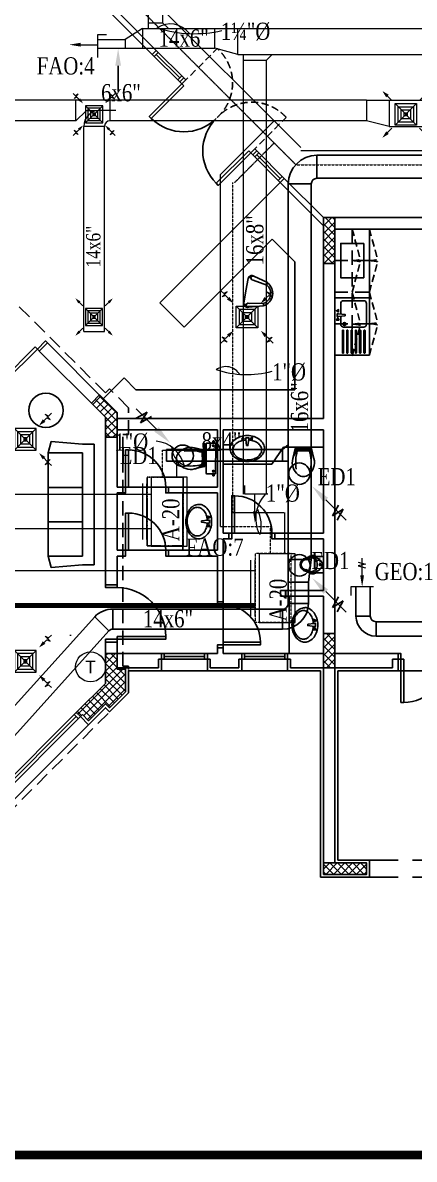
# Model space of a CAD drawing. Extents: x 278386 to 404536, y 8015 to 97114.
# Drawn here: x 310484 to 317309, y 10220 to 30032 of the extents above; entities that cross this region are included whole.
import ezdxf
from ezdxf.enums import TextEntityAlignment as Align

# ---------------------------------------------------------------- set-up
doc = ezdxf.new("R2010")
doc.units = 0
doc.header["$LTSCALE"] = 2
doc.header["$MEASUREMENT"] = 0
for name, pattern in [('1-BLOCK-A_FLOOR PLAN$0$HIDDEN', [0.375, 0.25, -0.125]), ('1-BLOCK-A_FLOOR PLAN$0$HIDDEN2', [0.1875, 0.125, -0.0625]), ('HIDDEN', [0.375, 0.25, -0.125])]:
    doc.linetypes.add(name, pattern=pattern)
doc.layers.get('0').update_dxf_attribs({"color": 1})
for name, color, linetype, lineweight in [('-D', 2, 'Continuous', 13), ('-DT', 4, 'Continuous', 13), ('ac duct1', 50, 'Continuous', 13), ('fresh air', 6, 'Continuous', 13)]:
    doc.layers.add(name, color=color, linetype=linetype, lineweight=lineweight)
for name, color, linetype in [('1-BLOCK-A_FLOOR PLAN$0$ARCH', 1, '1-BLOCK-A_FLOOR PLAN$0$HIDDEN2'), ('1-BLOCK-A_FLOOR PLAN$0$CLADDING', 1, 'Continuous'), ('1-BLOCK-A_FLOOR PLAN$0$COL-HAT', 1, 'Continuous'), ('1-BLOCK-A_FLOOR PLAN$0$COLUMN', 1, 'Continuous'), ('1-BLOCK-A_FLOOR PLAN$0$DOOR', 1, 'Continuous'), ('1-BLOCK-A_FLOOR PLAN$0$EL', 1, 'Continuous'), ('1-BLOCK-A_FLOOR PLAN$0$FIXT KIT', 1, 'Continuous'), ('1-BLOCK-A_FLOOR PLAN$0$FUR', 1, 'Continuous'), ('1-BLOCK-A_FLOOR PLAN$0$Hidden', 1, '1-BLOCK-A_FLOOR PLAN$0$HIDDEN'), ('1-BLOCK-A_FLOOR PLAN$0$KITCHEN', 1, 'Continuous'), ('1-BLOCK-A_FLOOR PLAN$0$SANFIX', 1, 'Continuous'), ('1-BLOCK-A_FLOOR PLAN$0$WALL', 1, 'Continuous'), ('1-BLOCK-A_FLOOR PLAN$0$WIN', 1, 'Continuous'), ('ex text', 93, 'Continuous'), ('ext', 93, 'Continuous'), ('TITLE-A$0$-ABC', 1, 'Continuous')]:
    doc.layers.add(name, color=color, linetype=linetype)
doc.styles.add('IBA', font='romantic.ttf', dxfattribs={"width": 0.8, "height": 0.3})
doc.styles.add('manohar', font='romantic.ttf', dxfattribs={"width": 0.8, "height": 0.25})
doc.styles.add('T2', font='TXT', dxfattribs={"height": 2.5})

# ---------------------------------------------------------------- blocks, each defined once
blk = doc.blocks.new('SA')
at = {"color": 7}
blk.add_line((-3, 0), (0, 0), dxfattribs=at)
blk.add_solid([(-3, -0.33), (-3, 0.33), (-5, 0)], dxfattribs=at)
blk = doc.blocks.new('A$C364C0CB1')
at = {"layer": '-DT'}
blk.add_lwpolyline([(-0.224, 0), (0.175, 0), (0.175, 0.152)], dxfattribs=at)
at = {"layer": '-DT', "xscale": 0.1000000000000014, "yscale": 0.1000000000000014, "zscale": 0.1000000000000014, "rotation": 90}
blk.add_blockref('SA', (0, 0), dxfattribs=at)
blk = doc.blocks.new('CR')
at = {"layer": 'ext'}
for p, q in [((2.74, 2.72), (4.86, 4.84)), ((3.91, 4.83), (4.53, 3.69)), ((3.43, 4.38), (4.07, 3.26)), ((4.53, 3.69), (3.43, 4.38))]:
    blk.add_line(p, q, dxfattribs=at)
blk.add_circle((0, 0), 1.11, dxfattribs=at)
blk.add_solid([(2.97, 2.49), (2.5, 2.96), (1.33, 1.31)], dxfattribs=at)
blk = doc.blocks.new('RA')
for p, q in [((-2, 0), (-5, 0)), ((-4.32, -0.67), (-3.95, 0.58)), ((-3.95, 0.58), (-3.66, -0.68)), ((-3.66, -0.68), (-3.32, 0.56))]:
    blk.add_line(p, q)
blk.add_solid([(-2, 0.33), (-2, -0.33), (0, 0)])
blk = doc.blocks.new('A$C5D7019D5')
at = {"layer": '-DT'}
blk.add_lwpolyline([(-0.199, 0), (0.199, 0), (0.199, 0.152)], dxfattribs=at)
at = {"layer": '-DT', "xscale": 0.1000000000000014, "yscale": 0.1000000000000014, "zscale": 0.1000000000000014, "rotation": 90}
blk.add_blockref('RA', (0, 0), dxfattribs=at)
blk = doc.blocks.new('1-BLOCK-A_FLOOR PLAN$0$CHR')
at = {"color": 8}
for p, q in [((-0.206, 0.105), (-0.274, -0.147)), ((-0.16, 0.105), (-0.206, 0.105)), ((-0.206, -0.147), (-0.16, 0.105)), ((0.16, 0.105), (0.206, 0.105)), ((0.206, -0.147), (0.16, 0.105)), ((0.206, 0.105), (0.274, -0.147)), ((-0.237, -0.196), (-0.24, -0.216)), ((0.24, -0.216), (0.237, -0.195)), ((0, -0.238), (-0.217, -0.238)), ((0, -0.238), (0.217, -0.238))]:
    blk.add_line(p, q, dxfattribs=at)
for centre, radius, start, end in [((0, 0), 0.231, 26.9306, 153.0694), ((0, 0.014), 0.184, 29.4389, 150.5611), ((-0.214, -0.173), 0.0656, 156.6901, 267.3206), ((-0.24, -0.158), 0.0361, 161.5651, 18.4349), ((0.24, -0.158), 0.0361, 161.5651, 18.4349), ((0.214, -0.173), 0.0656, 272.6794, 23.3099), ((-0.217, -0.216), 0.0229, 180, 270), ((0.217, -0.216), 0.0229, 270, 0)]:
    blk.add_arc(centre, radius, start, end, dxfattribs=at)
blk = doc.blocks.new('1-BLOCK-A_FLOOR PLAN$0$Lib23')
at = {"color": 9}
for points in [[(0.072, 0.086), (0.029, 0.089), (0.049, 0.05)], [(0.175, -0.012), (0.063, -0.025), (0.038, -0.025), (0.038, 0.025), (0.063, 0.025), (0.175, 0.012)], [(0.061, -0.053), (0.064, -0.096), (0.025, -0.076)]]:
    blk.add_lwpolyline(points, close=True, dxfattribs=at)
blk.add_lwpolyline([(0.076, -0.024, 0.054069), (0.089, -0.099, 0.082314), (0.126, -0.177, 0.106842), (0.187, -0.233, 0.13438), (0.25, -0.25, 0.13438)], format="xyb", dxfattribs=at)
for centre, radius, start, end in [((0.313, 0.026), 0.309, 143.1301, 162.7421), ((0.259, 0.067), 0.242, 118.9112, 143.1301), ((0.286, 0.065), 0.195, 120.6142, 145.008), ((0.225, 0.129), 0.171, 90, 118.9112), ((0.25, 0.125), 0.125, 90, 120.6142), ((0.225, 0.129), 0.171, 61.0888, 90), ((0.25, 0.125), 0.125, 59.3858, 90), ((0.191, 0.067), 0.242, 36.8699, 61.0888), ((0.214, 0.065), 0.195, 34.992, 59.3858), ((0.137, 0.026), 0.309, 17.2579, 36.8699), ((0.399, 0), 0.399, 162.7421, 180), ((0.399, 0), 0.399, 180, 197.2579), ((0.431, 0), 0.356, 163.8305, 176.2102), ((0.342, 0.026), 0.263, 145.008, 163.8305), ((0.158, 0.026), 0.263, 16.1695, 34.992), ((0.069, 0), 0.356, 360, 16.1695), ((0.158, -0.016), 0.268, 343.8305, 3.4791), ((0.051, 0), 0.399, 0, 17.2579), ((0.051, 0), 0.399, 342.7421, 0), ((0.313, -0.026), 0.309, 197.2579, 216.8699), ((0.214, -0.065), 0.195, 300.6142, 325.008), ((0.135, -0.01), 0.291, 325.008, 343.8305), ((0.137, -0.026), 0.309, 323.1301, 342.7421), ((0.273, -0.057), 0.259, 216.8699, 241.0888), ((0.214, -0.165), 0.136, 241.0888, 274.7817), ((0.225, -0.129), 0.171, 270, 298.9112), ((0.25, -0.125), 0.125, 270, 300.6142), ((0.191, -0.067), 0.242, 298.9112, 323.1301)]:
    blk.add_arc(centre, radius, start, end, dxfattribs=at)
blk = doc.blocks.new('1-BLOCK-A_FLOOR PLAN$0$A-WC')
at = {"layer": '1-BLOCK-A_FLOOR PLAN$0$SANFIX', "color": 8, "linetype": 'Continuous'}
for p, q in [((0.246, 0), (-0.246, 0)), ((-0.248, -0.036), (-0.301, -0.036)), ((-0.29, -0.026), (-0.271, -0.026)), ((-0.29, -0.045), (-0.29, -0.026)), ((-0.271, -0.045), (-0.29, -0.045)), ((-0.271, -0.022), (-0.261, -0.022)), ((-0.271, -0.05), (-0.271, -0.022)), ((-0.261, -0.05), (-0.271, -0.05)), ((-0.261, -0.022), (-0.261, -0.05)), ((-0.256, -0.01), (-0.256, -0.144)), ((-0.241, -0.159), (0.241, -0.159)), ((-0.194, -0.038), (-0.229, -0.038)), ((-0.212, -0.056), (-0.212, -0.021)), ((-0.175, -0.35), (-0.134, -0.184)), ((-0.131, -0.181), (0, -0.181)), ((0, -0.181), (0.132, -0.181)), ((0.135, -0.184), (0.176, -0.35)), ((0.147, -0.179), (0.209, -0.179)), ((0.147, -0.179), (0.147, -0.186)), ((0.147, -0.186), (0.256, -0.186)), ((0.163, -0.194), (0.163, -0.186)), ((0.195, -0.038), (0.23, -0.038)), ((0.209, -0.186), (0.209, -0.179)), ((0.212, -0.056), (0.212, -0.021)), ((0.249, -0.036), (0.302, -0.036)), ((0.256, -0.144), (0.256, -0.01)), ((0.256, -0.186), (0.256, -0.208)), ((0.261, -0.022), (0.261, -0.05)), ((0.272, -0.022), (0.261, -0.022)), ((0.261, -0.05), (0.272, -0.05)), ((0.272, -0.05), (0.272, -0.022)), ((0.29, -0.026), (0.272, -0.026)), ((0.272, -0.045), (0.29, -0.045)), ((0.29, -0.045), (0.29, -0.026)), ((-0.117, -0.236), (-0.134, -0.259)), ((-0.131, -0.24), (-0.115, -0.198)), ((-0.105, -0.192), (0, -0.192)), ((-0.101, -0.228), (-0.101, -0.206)), ((-0.101, -0.206), (-0.057, -0.206)), ((-0.067, -0.206), (-0.067, -0.224)), ((-0.057, -0.206), (-0.057, -0.223)), ((-0.057, -0.211), (-0.035, -0.211)), ((-0.035, -0.211), (-0.035, -0.216)), ((-0.035, -0.216), (0.036, -0.216)), ((0.106, -0.192), (0, -0.192)), ((0.058, -0.211), (0.036, -0.211)), ((0.036, -0.211), (0.036, -0.216)), ((0.102, -0.206), (0.058, -0.206)), ((0.058, -0.206), (0.058, -0.222)), ((0.068, -0.206), (0.068, -0.223)), ((0.102, -0.226), (0.102, -0.206)), ((0.132, -0.24), (0.115, -0.198)), ((0.134, -0.259), (0.116, -0.233)), ((0.197, -0.208), (0.163, -0.194)), ((0.256, -0.208), (0.197, -0.208))]:
    blk.add_line(p, q, dxfattribs=at)
for centre in [(-0.212, -0.038), (0.212, -0.038)]:
    blk.add_circle(centre, 0.0141, dxfattribs=at)
for centre, radius, start, end in [((-0.246, -0.01), 0.0101, 90, 180), ((-0.241, -0.144), 0.0151, 180, 270), ((-0.131, -0.184), 0.00303, 90, 165.9466), ((0.132, -0.184), 0.00303, 14.0534, 90), ((0.241, -0.144), 0.0151, 270, 0), ((0.246, -0.01), 0.0101, 0, 90), ((0.082, -0.414), 0.265, 165.9465, 230.8792), ((0.082, -0.414), 0.265, 148.9077, 165.9465), ((0.244, -0.512), 0.454, 146.1571, 148.9077), ((0.58, -0.415), 0.706, 164.6366, 188.9578), ((-0.101, -0.248), 0.0202, 96.9358, 142.58), ((-0.105, -0.202), 0.0101, 90, 158.4986), ((0.009, -1.155), 0.934, 84.3005, 96.9358), ((-0.081, -0.414), 0.265, 309.1208, 14.0535), ((0.1, -0.246), 0.0202, 37.7817, 84.3005), ((-0.578, -0.415), 0.706, 351.0468, 15.5336), ((0.106, -0.202), 0.0101, 21.5014, 90), ((-0.243, -0.512), 0.454, 31.0923, 33.8429), ((-0.081, -0.414), 0.265, 14.0535, 31.0923), ((0, -0.514), 0.136, 230.8791, 309.1209)]:
    blk.add_arc(centre, radius, start, end, dxfattribs=at)
blk = doc.blocks.new('1-BLOCK-A_FLOOR PLAN$0$URI')
at = {"layer": '1-BLOCK-A_FLOOR PLAN$0$SANFIX', "color": 8, "linetype": 'Continuous'}
for p, q in [((0.143, 0), (-0.143, 0)), ((-0.143, 0), (-0.143, -0.103)), ((0.143, 0), (0.143, -0.103)), ((-0.004, -0.059), (-0.024, -0.059)), ((0.002, -0.059), (-0.002, -0.059)), ((0, -0.055), (0, -0.035)), ((0, -0.057), (0, -0.06)), ((0, -0.062), (0, -0.082)), ((0.004, -0.059), (0.024, -0.059))]:
    blk.add_line(p, q, dxfattribs=at)
blk.add_circle((0, -0.059), 0.0157, dxfattribs=at)
for centre, radius, start, end in [((-0.031, -0.187), 0.129, 157.1914, 219.4469), ((-0.233, -0.103), 0.09, 337.1914, 0), ((-0.031, -0.187), 0.102, 166.1954, 219.4469), ((0.091, -0.204), 0.225, 141.0612, 169.5507), ((0.046, -0.268), 0.194, 137.0755, 139.1578), ((0, -0.225), 0.131, 132.8993, 137.0755), ((-0.086, -0.135), 0.0072, 317.1535, 122.2333), ((0, -0.131), 0.108, 38.9388, 90), ((0, -0.225), 0.117, 42.9245, 90), ((0, -0.225), 0.131, 59.0458, 65.2976), ((0.065, -0.119), 0.0072, 233.2278, 66.7545), ((-0.091, -0.204), 0.225, 10.4493, 38.9388), ((0.031, -0.187), 0.102, 320.5531, 13.8046), ((0.031, -0.187), 0.129, 320.5531, 22.8086), ((0.233, -0.103), 0.09, 180, 202.8086), ((-0.216, -0.328), 0.104, 8.1746, 35.5619), ((0, -0.29), 0.116, 191.3974, 269.9104), ((-0.216, -0.328), 0.131, 8.1746, 35.5619), ((0.002, -0.299), 0.09, 186.6335, 268.4476), ((-0.002, -0.299), 0.09, 271.5524, 353.3665), ((0, -0.29), 0.116, 270.0896, 348.6026), ((0.216, -0.328), 0.131, 144.4381, 171.8254), ((0.216, -0.328), 0.104, 144.4381, 171.8254)]:
    blk.add_arc(centre, radius, start, end, dxfattribs=at)
at = {"layer": '1-BLOCK-A_FLOOR PLAN$0$SANFIX', "color": 8, "linetype": 'Continuous', "extrusion": (0, 0, -1)}
for centre, radius, start, end in [((-0.046, -0.268), 0.18, 15.1705, 42.9245), ((0, -0.225), 0.117, 42.9245, 90), ((0, -0.131), 0.108, 38.9388, 90), ((0.065, -0.119), 0.0072, 233.2278, 66.7545), ((0, -0.225), 0.131, 59.0458, 65.2976), ((-0.086, -0.135), 0.0072, 317.1535, 122.2333), ((0.046, -0.268), 0.18, 137.0755, 164.8295), ((0, -0.225), 0.131, 132.8993, 137.0755), ((0.046, -0.268), 0.194, 137.0755, 139.1578)]:
    blk.add_arc(centre, radius, start, end, dxfattribs=at)
blk = doc.blocks.new('1-BLOCK-A_FLOOR PLAN$0$20d100l')
at = {"color": 8}
for points in [[(0.1, 0.2), (0.05, 0.2), (0.05, 1.05), (0.1, 1.05), (0.1, 0.2)], [(0, 0.2), (0.05, 0.2), (0.05, 0), (0, 0)], [(1, 0.2), (0.95, 0.2), (0.95, 0), (1, 0)]]:
    blk.add_lwpolyline(points, dxfattribs=at)
blk.add_arc((0.1, 0.2), 0.85, 0, 90, dxfattribs=at)
blk = doc.blocks.new('1-BLOCK-A_FLOOR PLAN$0$10d80l')
at = {"color": 9}
blk.add_line((0.75, 0.1), (0.05, 0.1), dxfattribs=at)
for points in [[(0.1, 0.1), (0.05, 0.1), (0.05, 0.75), (0.1, 0.75), (0.1, 0.1)], [(0, 0.1), (0.05, 0.1), (0.05, 0), (0, 0)], [(0.8, 0.1), (0.75, 0.1), (0.75, 0), (0.8, 0)]]:
    blk.add_lwpolyline(points, dxfattribs=at)
blk.add_arc((0.1, 0.1), 0.65, 0, 90, dxfattribs=at)
blk = doc.blocks.new('1-BLOCK-A_FLOOR PLAN$0$Lvft3')
at = {"color": 8}
for p, q in [((2.1, -0.05), (0, -0.05)), ((0, -0.25), (0, -0.05)), ((2.1, -0.25), (2.1, -0.05)), ((-0.05, -0.8), (0, -0.25)), ((0.15, -0.25), (0.15, -0.85)), ((1.95, -0.25), (0.15, -0.25)), ((0.75, -0.25), (0.75, -0.85)), ((1.35, -0.25), (1.35, -0.85)), ((1.95, -0.25), (1.95, -0.85)), ((2.15, -0.8), (2.1, -0.25)), ((0.15, -0.85), (-0.05, -0.8)), ((1.95, -0.85), (0.15, -0.85)), ((1.95, -0.85), (2.15, -0.8))]:
    blk.add_line(p, q, dxfattribs=at)
blk = doc.blocks.new('1-BLOCK-A_FLOOR PLAN$0$20d180')
at = {"color": 9}
for points in [[(0.1, 0.2), (0.05, 0.2), (0.05, 1), (0.1, 1), (0.1, 0.2)], [(1.7, 0.2), (1.75, 0.2), (1.75, 1), (1.7, 1), (1.7, 0.2)], [(0, 0.2), (0.05, 0.2), (0.05, 0), (0, 0)], [(1.8, 0.2), (1.75, 0.2), (1.75, 0), (1.8, 0)]]:
    blk.add_lwpolyline(points, dxfattribs=at)
for centre, start, end in [((0.1, 0.2), 0, 90), ((1.7, 0.2), 90, 180)]:
    blk.add_arc(centre, 0.8, start, end, dxfattribs=at)
blk = doc.blocks.new('1-BLOCK-A_FLOOR PLAN$0$W320')
at = {"color": 8}
for p, q in [((0, 0.1), (3.2, 0.1)), ((3.2, 0), (0, 0)), ((0.05, 0), (0.05, 0.1)), ((3.15, 0.05), (0.05, 0.05)), ((3.15, 0.1), (3.15, 0))]:
    blk.add_line(p, q, dxfattribs=at)
blk = doc.blocks.new('1-BLOCK-A_FLOOR PLAN$0$W80')
at = {"color": 8}
for p, q in [((0, 0.1), (0.8, 0.1)), ((0.8, 0), (0, 0)), ((0.05, 0), (0.05, 0.1)), ((0.75, 0.05), (0.05, 0.05)), ((0.75, 0.1), (0.75, 0))]:
    blk.add_line(p, q, dxfattribs=at)
blk = doc.blocks.new('1-BLOCK-A_FLOOR PLAN$0$10d180')
at = {"color": 8}
for points in [[(0.1, 0.1), (0.05, 0.1), (0.05, 0.9), (0.1, 0.9), (0.1, 0.1)], [(1.7, 0.1), (1.75, 0.1), (1.75, 0.9), (1.7, 0.9), (1.7, 0.1)], [(0, 0.1), (0.05, 0.1), (0.05, 0), (0, 0)], [(1.8, 0.1), (1.75, 0.1), (1.75, 0), (1.8, 0)]]:
    blk.add_lwpolyline(points, dxfattribs=at)
for centre, start, end in [((0.1, 0.1), 0, 90), ((1.7, 0.1), 90, 180)]:
    blk.add_arc(centre, 0.8, start, end, dxfattribs=at)
blk = doc.blocks.new('1-BLOCK-A_FLOOR PLAN$0$sk-s-100')
at = {"color": 8}
for p, q in [((1, 0), (0, 0)), ((0, -0.6), (0, 0)), ((1, -0.6), (1, 0)), ((1, -0.6), (0, -0.6))]:
    blk.add_line(p, q, dxfattribs=at)
blk.add_lwpolyline([(0.279, -0.1), (0.1, -0.1, 0.414214), (0.05, -0.15), (0.05, -0.5, 0.414214), (0.1, -0.55), (0.46, -0.55, 0.414214), (0.51, -0.5), (0.51, -0.15, 0.414214), (0.46, -0.1), (0.321, -0.1)], format="xyb", dxfattribs=at)
for points in [[(0.247, -0.061), (0.204, -0.064), (0.224, -0.025)], [(0.275, -0.062), (0.275, -0.038), (0.325, -0.038), (0.325, -0.062), (0.312, -0.175), (0.288, -0.175)], [(0.386, -0.072), (0.389, -0.029), (0.35, -0.049)]]:
    blk.add_lwpolyline(points, close=True, dxfattribs=at)
for points in [[(0.955, -0.13), (0.57, -0.13, 1), (0.57, -0.15), (0.955, -0.15, 1)], [(0.955, -0.205), (0.57, -0.205, 1), (0.57, -0.225), (0.955, -0.225, 1)], [(0.955, -0.28), (0.57, -0.28, 1), (0.57, -0.3), (0.955, -0.3, 1)], [(0.955, -0.355), (0.57, -0.355, 1), (0.57, -0.375), (0.955, -0.375, 1)], [(0.955, -0.43), (0.57, -0.43, 1), (0.57, -0.45), (0.955, -0.45, 1)], [(0.955, -0.505), (0.57, -0.505, 1), (0.57, -0.525), (0.955, -0.525, 1)]]:
    blk.add_lwpolyline(points, format="xyb", close=True, dxfattribs=at)
blk.add_circle((0.455, -0.165), 0.025, dxfattribs=at)
blk = doc.blocks.new('1-BLOCK-A_FLOOR PLAN', base_point=(138.43, 17.087))
at = {"layer": '1-BLOCK-A_FLOOR PLAN$0$COL-HAT'}
h = blk.add_hatch(dxfattribs=at)
h.set_pattern_fill('ANSI37', color=8, scale=0.75, style=0)
h.set_pattern_definition([(45, (-200, -1.2), (-0.06629126, 0.06629126), []), (135, (-200, -1.2), (-0.06629126, -0.06629126), [])])
h.paths.add_polyline_path([(52, 33.4), (51.8, 33.4), (51.8, 32.6), (52, 32.6)])
h = blk.add_hatch(dxfattribs=at)
h.set_pattern_fill('ANSI37', color=8, scale=0.75, style=0)
h.set_pattern_definition([(45, (-200, -4), (-0.06629126, 0.06629126), []), (135, (-200, -4), (-0.06629126, -0.06629126), [])])
h.paths.add_polyline_path([(48.2, 30.002), (47.894, 30.309), (47.753, 30.167), (48, 29.92), (48, 29.57), (48.2, 29.57)])
h = blk.add_hatch(dxfattribs=at)
h.set_pattern_fill('ANSI37', color=8, scale=0.75, style=0)
h.set_pattern_definition([(45, (-200, -4.05), (-0.06629126, 0.06629126), []), (135, (-200, -4.05), (-0.06629126, -0.06629126), [])])
h.paths.add_polyline_path([(52, 26.15), (51.8, 26.15), (51.8, 25.55), (52, 25.55)])
h = blk.add_hatch(dxfattribs=at)
h.set_pattern_fill('ANSI37', color=8, scale=0.75, style=0)
h.set_pattern_definition([(45, (47.49138, 24.62994), (-0.066291, 0.066291), []), (135, (47.49138, 24.62994), (-0.066291, -0.066291), [])])
h.paths.add_polyline_path([(48.35, 25.53), (48.2, 25.53), (48.2, 25.8), (48, 25.8), (48, 25.28), (47.491, 24.771), (47.562, 24.701), (47.597, 24.736), (47.704, 24.63), (48, 24.927), (48.071, 24.856), (48.35, 25.135)])
h = blk.add_hatch(dxfattribs=at)
h.set_pattern_fill('ANSI37', color=8, scale=0.75, style=0)
h.set_pattern_definition([(45, (51.8, 21.95), (-0.066291, 0.066291), []), (135, (51.8, 21.95), (-0.066291, -0.066291), [])])
h.paths.add_polyline_path([(51.8, 21.95), (51.8, 22.15), (52.55, 22.15), (52.55, 22), (52.55, 21.95)])
at = {"layer": '1-BLOCK-A_FLOOR PLAN$0$ARCH', "color": 8, "linetype": '1-BLOCK-A_FLOOR PLAN$0$HIDDEN'}
for p, q in [((52.6, 22.2), (58.8, 22.2)), ((52.6, 21.9), (58.8, 21.9))]:
    blk.add_line(p, q, dxfattribs=at)
at = {"layer": '1-BLOCK-A_FLOOR PLAN$0$CLADDING', "color": 8}
for p, q in [((49.775, 25.5), (49.775, 25.7)), ((50.375, 25.5), (50.375, 25.7)), ((51.175, 25.5), (51.175, 25.7)), ((53.1, 25.5), (53.1, 25.7)), ((49.775, 25.5), (50.375, 25.5)), ((51.175, 25.5), (51.75, 25.5)), ((51.75, 25.5), (51.75, 21.9)), ((52.05, 25.5), (53.1, 25.5)), ((52.05, 25.5), (52.05, 22.2))]:
    blk.add_line(p, q, dxfattribs=at)
for points in [[(47.562, 24.701), (47.703, 24.559), (48, 24.856), (48.071, 24.785), (48.4, 25.115), (48.4, 25.5), (48.975, 25.5), (48.975, 25.7)], [(52.05, 22.2), (52.6, 22.2), (52.6, 21.95), (52.6, 21.95), (52.6, 21.9), (51.75, 21.9)]]:
    blk.add_lwpolyline(points, dxfattribs=at)
at = {"layer": '1-BLOCK-A_FLOOR PLAN$0$COLUMN', "color": 8}
for p, q in [((48, 25.8), (48.2, 25.8)), ((48, 25.8), (48, 25.28)), ((48, 25.28), (47.491, 24.771)), ((47.491, 24.771), (47.562, 24.701)), ((47.597, 24.736), (47.562, 24.701))]:
    blk.add_line(p, q, dxfattribs=at)
for points in [[(51.8, 32.6), (52, 32.6), (52, 33.4), (51.8, 33.4)], [(48, 29.57), (48, 29.92), (47.753, 30.167), (47.894, 30.309), (48.2, 30.002), (48.2, 29.57)], [(48, 29.57), (48, 29.92), (47.753, 30.167), (47.894, 30.309), (48.2, 30.002), (48.2, 29.57)], [(51.8, 25.55), (52, 25.55), (52, 26.15), (51.8, 26.15)]]:
    blk.add_lwpolyline(points, close=True, dxfattribs=at)
for points in [[(47.597, 24.736), (47.704, 24.63), (48, 24.927), (48.071, 24.856), (48.35, 25.135), (48.35, 25.53), (48.2, 25.53), (48.2, 25.8)], [(51.8, 21.95), (51.8, 22.15), (52.55, 22.15), (52.55, 22), (52.55, 22), (52.55, 21.95), (51.8, 21.95)]]:
    blk.add_lwpolyline(points, dxfattribs=at)
at = {"layer": '1-BLOCK-A_FLOOR PLAN$0$DOOR', "color": 8, "linetype": '1-BLOCK-A_FLOOR PLAN$0$HIDDEN2'}
blk.add_line((45.215, 21.929), (48.071, 24.785), dxfattribs=at)
at = {"layer": '1-BLOCK-A_FLOOR PLAN$0$DOOR', "color": 8, "linetype": '1-BLOCK-A_FLOOR PLAN$0$HIDDEN2', "ltscale": 0.5}
for points in [[(49.347, 35.747), (49.948, 36.348, -0.444712), (49.947, 35.147)], [(50.549, 34.545), (51.149, 35.146, 0.444712), (49.949, 35.145)]]:
    blk.add_lwpolyline(points, format="xyb", dxfattribs=at)
at = {"layer": '1-BLOCK-A_FLOOR PLAN$0$DOOR', "color": 8, "linetype": '1-BLOCK-A_FLOOR PLAN$0$HIDDEN2'}
for points in [[(48.3, 25.58), (48.3, 29.62), (48.4, 29.62), (48.4, 30.085), (48.071, 30.415), (48, 30.344), (45.144, 33.2), (45.215, 33.271), (44.885, 33.6), (44.42, 33.6), (44.42, 33.5), (43.8, 33.5)], [(48.4, 25.52), (48.4, 25.58), (48.3, 25.58)]]:
    blk.add_lwpolyline(points, dxfattribs=at)
at = {"layer": '1-BLOCK-A_FLOOR PLAN$0$DOOR', "color": 8}
for points in [[(53.1, 25.8), (53.15, 25.8), (53.15, 25.7), (53.1, 25.7)], [(53.2, 25.7), (53.15, 25.7), (53.15, 24.95), (53.2, 24.95), (53.2, 25.7)]]:
    blk.add_lwpolyline(points, dxfattribs=at)
blk.add_arc((53.2, 25.7), 0.75, 270, 0, dxfattribs=at)
at = {"layer": '1-BLOCK-A_FLOOR PLAN$0$EL', "color": 8, "linetype": '1-BLOCK-A_FLOOR PLAN$0$HIDDEN', "ltscale": 0.25}
for points in [[(52.3, 33.2), (52.443, 32.669, -0.065901), (52.3, 32.65)], [(52.6, 33.2), (52.743, 32.669, -0.065901), (52.6, 32.65)], [(52.3, 32.1), (52.443, 32.631, 0.065901), (52.3, 32.65)], [(52.6, 32.1), (52.743, 32.631, 0.065901), (52.6, 32.65)], [(52.6, 32.1), (52.743, 31.569, -0.065901), (52.6, 31.55)], [(52.3, 32.093), (52.443, 31.562, -0.065901), (52.3, 31.543)], [(52.3, 30.993), (52.443, 31.524, 0.065901), (52.3, 31.543)], [(52.6, 31), (52.743, 31.531, 0.065901), (52.6, 31.55)]]:
    blk.add_lwpolyline(points, format="xyb", dxfattribs=at)
at = {"layer": '1-BLOCK-A_FLOOR PLAN$0$FIXT KIT', "color": 8}
blk.add_lwpolyline([(52.5, 32.95), (52.5, 32.35), (52.1, 32.35), (52.1, 32.95)], close=True, dxfattribs=at)
at = {"layer": '1-BLOCK-A_FLOOR PLAN$0$FUR', "color": 8}
for p, q in [((51.046, 34.013), (48.949, 31.916)), ((50.904, 33.023), (49.373, 31.492)), ((51.3, 32.627), (50.904, 33.023)), ((51.3, 32.627), (51.3, 30.4)), ((49.373, 31.492), (48.949, 31.916)), ((48.325, 30.607), (47.96, 30.242)), ((48.531, 30.4), (48.325, 30.607)), ((51.3, 30.4), (48.531, 30.4))]:
    blk.add_line(p, q, dxfattribs=at)
blk.add_circle((46.961, 30.04), 0.3, dxfattribs=at)
at = {"layer": '1-BLOCK-A_FLOOR PLAN$0$Hidden', "color": 8, "ltscale": 0.5}
for p, q in [((52.6, 32.65), (52, 32.65)), ((52.6, 32.1), (52, 32.1)), ((52.6, 31.55), (52, 31.55))]:
    blk.add_line(p, q, dxfattribs=at)
at = {"layer": '1-BLOCK-A_FLOOR PLAN$0$KITCHEN', "color": 8, "linetype": '1-BLOCK-A_FLOOR PLAN$0$HIDDEN', "ltscale": 0.5}
blk.add_line((52.3, 33.2), (52.3, 31), dxfattribs=at)
at = {"layer": '1-BLOCK-A_FLOOR PLAN$0$KITCHEN', "color": 8}
for p, q in [((52.6, 33.2), (52.6, 31)), ((52.6, 31), (52, 31))]:
    blk.add_line(p, q, dxfattribs=at)
at = {"layer": '1-BLOCK-A_FLOOR PLAN$0$SANFIX', "color": 8, "linetype": 'Continuous'}
for p, q in [((51.1, 29.4), (50.9, 29.1)), ((51.1, 29.4), (51.8, 29.4)), ((51.308, 29.374), (51.265, 29.2)), ((51.309, 29.295), (51.328, 29.322)), ((51.311, 29.315), (51.329, 29.359)), ((51.45, 29.376), (51.312, 29.376)), ((51.339, 29.366), (51.45, 29.366)), ((51.343, 29.33), (51.343, 29.35)), ((51.343, 29.35), (51.389, 29.35)), ((51.378, 29.35), (51.378, 29.333)), ((51.389, 29.35), (51.389, 29.333)), ((51.389, 29.345), (51.412, 29.345)), ((51.412, 29.345), (51.412, 29.34)), ((51.487, 29.34), (51.412, 29.34)), ((51.587, 29.376), (51.45, 29.376)), ((51.56, 29.365), (51.45, 29.366)), ((51.487, 29.345), (51.487, 29.34)), ((51.51, 29.345), (51.487, 29.345)), ((51.51, 29.35), (51.51, 29.332)), ((51.556, 29.35), (51.51, 29.35)), ((51.521, 29.35), (51.521, 29.331)), ((51.556, 29.327), (51.556, 29.35)), ((51.587, 29.315), (51.57, 29.359)), ((51.634, 29.199), (51.591, 29.374)), ((51.573, 29.319), (51.59, 29.295)), ((50.05, 29.1), (50.9, 29.1)), ((49.35, 28.6), (49.35, 27.6)), ((51.2, 26.8), (51.2, 25.8))]:
    blk.add_line(p, q, dxfattribs=at)
for centre, radius, start, end in [((51.312, 29.373), 0.00318, 89.9137, 165.8603), ((52.057, 29.13), 0.742, 164.3801, 188.8669), ((51.345, 29.309), 0.0212, 95.6132, 142.132), ((51.339, 29.355), 0.0106, 89.9137, 158.4123), ((51.439, 28.353), 0.981, 82.9779, 95.6132), ((50.841, 29.132), 0.742, 350.9559, 15.2771), ((51.556, 29.306), 0.0212, 37.3337, 82.9779), ((51.56, 29.355), 0.0106, 21.4151, 89.9137), ((51.587, 29.373), 0.00318, 13.9671, 89.9137), ((51.534, 29.132), 0.278, 165.8602, 230.7929), ((51.534, 29.132), 0.278, 148.8214, 165.8602), ((51.704, 29.029), 0.477, 146.0708, 148.8213), ((51.364, 29.132), 0.278, 309.0345, 13.9672), ((51.194, 29.03), 0.477, 31.006, 33.7566), ((51.364, 29.132), 0.278, 13.9672, 31.006), ((51.449, 29.027), 0.143, 230.7928, 309.0345)]:
    blk.add_arc(centre, radius, start, end, dxfattribs=at)
at = {"layer": '1-BLOCK-A_FLOOR PLAN$0$WALL', "color": 8}
for p, q in [((48.815, 36.244), (48.059, 37)), ((48.885, 36.315), (48.2, 37)), ((51.8, 33.4), (51.116, 34.084)), ((51.8, 33.259), (51.046, 34.013)), ((56.6, 33.4), (51.8, 33.4)), ((51.8, 33.4), (51.8, 29.9)), ((52, 33.2), (56.6, 33.2)), ((52, 33.2), (52, 26.15)), ((51.8, 32.736), (51.8, 32.515)), ((46.988, 31.215), (46.846, 31.073)), ((48.002, 30.2), (46.988, 31.215)), ((47.859, 30.061), (46.846, 31.073)), ((48, 27), (48, 29.72)), ((48.2, 29.9), (51.8, 29.9)), ((48.302, 29.9), (48.3, 29.902)), ((48.2, 29.7), (49.95, 29.7)), ((48.2, 28.7), (48.2, 29.7)), ((49.95, 29.7), (49.95, 28.7)), ((50.05, 29.7), (51.8, 29.7)), ((50.05, 29.7), (50.05, 27.9)), ((51.8, 29.7), (51.8, 27.9)), ((48.2, 28.7), (48.3, 28.7)), ((48.2, 27.6), (48.2, 28.6)), ((48.2, 28.6), (48.3, 28.6)), ((48.3, 28.6), (48.3, 28.7)), ((49.1, 28.6), (49.1, 28.7)), ((49.1, 28.7), (49.95, 28.7)), ((49.1, 28.6), (49.95, 28.6)), ((49.95, 28.6), (49.95, 27.6)), ((50.05, 27.9), (50.15, 27.9)), ((50.05, 27.8), (50.15, 27.8)), ((50.05, 27.8), (50.05, 26.7)), ((50.15, 27.8), (50.15, 27.9)), ((50.95, 27.9), (51.8, 27.9)), ((50.95, 27.8), (50.95, 27.9)), ((50.95, 27.8), (51.8, 27.8)), ((51.8, 27.8), (51.8, 26.9)), ((48.2, 27.6), (48.3, 27.6)), ((48.3, 27.5), (48.3, 27.6)), ((49.1, 27.6), (49.95, 27.6)), ((49.1, 27.5), (49.1, 27.6)), ((48.2, 27), (48.2, 27.5)), ((48.2, 27.5), (48.3, 27.5)), ((49.1, 27.5), (49.95, 27.5)), ((49.95, 27.5), (49.95, 26.7)), ((48, 27), (48.2, 27)), ((51.05, 26.9), (51.05, 26.8)), ((51.05, 26.9), (51.8, 26.9)), ((51.05, 26.8), (51.8, 26.8)), ((51.8, 26.8), (51.8, 26.15)), ((49.95, 26.7), (50.05, 26.7)), ((48, 25.8), (48, 26)), ((48, 26), (48.2, 26)), ((48.2, 25.8), (48.2, 26)), ((48.2, 25.8), (48.975, 25.8)), ((48.975, 25.7), (48.975, 25.8)), ((49.775, 25.8), (49.95, 25.8)), ((49.775, 25.7), (49.775, 25.8)), ((49.95, 25.9), (49.95, 25.8)), ((49.95, 25.9), (50.05, 25.9)), ((50.05, 25.9), (50.05, 25.8)), ((50.05, 25.8), (50.375, 25.8)), ((50.375, 25.8), (50.375, 25.7)), ((51.175, 25.8), (51.8, 25.8)), ((51.175, 25.8), (51.175, 25.7)), ((52, 25.8), (53.1, 25.8)), ((53.1, 25.8), (53.1, 25.7)), ((48.925, 25.7), (48.975, 25.7)), ((48.925, 25.55), (48.925, 25.7)), ((49.825, 25.7), (49.775, 25.7)), ((49.825, 25.55), (49.825, 25.7)), ((50.325, 25.7), (50.375, 25.7)), ((50.325, 25.7), (50.325, 25.55)), ((51.225, 25.7), (51.175, 25.7)), ((51.225, 25.7), (51.225, 25.55)), ((53, 25.7), (53, 25.55)), ((53, 25.7), (53.1, 25.7)), ((48.2, 25.55), (48.925, 25.55)), ((49.825, 25.55), (50.325, 25.55)), ((51.225, 25.55), (51.8, 25.55)), ((51.8, 25.55), (51.8, 22.15)), ((52, 25.55), (53, 25.55)), ((52, 25.55), (52, 22.15))]:
    blk.add_line(p, q, dxfattribs=at)
at = {"layer": '1-BLOCK-A_FLOOR PLAN$0$WIN', "color": 8}
for p, q in [((48.814, 36.243), (48.884, 36.314)), ((48.92, 36.279), (48.849, 36.208)), ((49.364, 35.835), (48.884, 36.314)), ((48.814, 36.243), (49.293, 35.764)), ((49.293, 35.835), (48.884, 36.243)), ((49.258, 35.799), (49.329, 35.87)), ((49.293, 35.765), (49.364, 35.836)), ((49.293, 35.764), (49.364, 35.835)), ((49.4, 35.8), (49.329, 35.73)), ((50.602, 34.598), (50.531, 34.528)), ((50.566, 34.492), (50.637, 34.563)), ((51.046, 34.013), (50.566, 34.492)), ((50.602, 34.457), (50.672, 34.528)), ((50.637, 34.563), (51.116, 34.084)), ((50.637, 34.492), (51.046, 34.084)), ((51.081, 34.119), (51.01, 34.048)), ((51.046, 34.013), (51.116, 34.084)), ((48.975, 25.5), (49.775, 25.5)), ((50.375, 25.5), (51.175, 25.5)), ((58.3, 25.5), (53.1, 25.5))]:
    blk.add_line(p, q, dxfattribs=at)
blk.add_lwpolyline([(47.703, 24.559), (45.441, 22.297)], dxfattribs=at)
at = {"layer": '1-BLOCK-A_FLOOR PLAN$0$DOOR', "color": 8, "xscale": -1}
for name, p, rotation in [('1-BLOCK-A_FLOOR PLAN$0$10d180', (49.364, 35.836), 134.9999999999999), ('1-BLOCK-A_FLOOR PLAN$0$20d100l', (48, 26), 270), ('1-BLOCK-A_FLOOR PLAN$0$10d80l', (49.95, 25.9), 270)]:
    blk.add_blockref(name, p, dxfattribs=dict(at, rotation=rotation))
at = {"layer": '1-BLOCK-A_FLOOR PLAN$0$DOOR', "color": 8, "rotation": 135.0000000000098}
blk.add_blockref('1-BLOCK-A_FLOOR PLAN$0$20d180', (46.988, 31.215), dxfattribs=at)
at = {"layer": '1-BLOCK-A_FLOOR PLAN$0$DOOR', "color": 8}
for p in [(48.3, 28.6), (50.15, 27.8), (48.3, 27.5)]:
    blk.add_blockref('1-BLOCK-A_FLOOR PLAN$0$10d80l', p, dxfattribs=at)
at = {"layer": '1-BLOCK-A_FLOOR PLAN$0$FIXT KIT', "color": 8, "xscale": -1, "rotation": 89.9999999999967}
blk.add_blockref('1-BLOCK-A_FLOOR PLAN$0$sk-s-100', (52, 32), dxfattribs=at)
at = {"layer": '1-BLOCK-A_FLOOR PLAN$0$FUR', "color": 8}
for name, p, rotation in [('1-BLOCK-A_FLOOR PLAN$0$CHR', (50.683, 32.082), 260.0051162265462), ('1-BLOCK-A_FLOOR PLAN$0$Lvft3', (47.85, 29.448), 270)]:
    blk.add_blockref(name, p, dxfattribs=dict(at, rotation=rotation))
at = {"layer": '1-BLOCK-A_FLOOR PLAN$0$SANFIX', "color": 8, "linetype": 'Continuous'}
for name, p, rotation in [('1-BLOCK-A_FLOOR PLAN$0$Lib23', (50.471, 29.6), 270), ('1-BLOCK-A_FLOOR PLAN$0$Lib23', (49.85, 28.1), 180), ('1-BLOCK-A_FLOOR PLAN$0$URI', (51.8, 27.35), 269.999999999829), ('1-BLOCK-A_FLOOR PLAN$0$Lib23', (51.7, 26.3), 180)]:
    blk.add_blockref(name, p, dxfattribs=dict(at, rotation=rotation))
at = {"layer": '1-BLOCK-A_FLOOR PLAN$0$SANFIX', "color": 8, "xscale": -1.050228427499885, "yscale": 1.050228427500115, "zscale": 1.0502284275, "rotation": 269.9136860165344}
blk.add_blockref('1-BLOCK-A_FLOOR PLAN$0$A-WC', (49.92, 29.201), dxfattribs=at)
at = {"layer": '1-BLOCK-A_FLOOR PLAN$0$WIN', "color": 8}
blk.add_blockref('1-BLOCK-A_FLOOR PLAN$0$W80', (48.975, 25.7), dxfattribs=at)
at = {"layer": '1-BLOCK-A_FLOOR PLAN$0$WIN', "color": 8, "xscale": -1}
blk.add_blockref('1-BLOCK-A_FLOOR PLAN$0$W80', (51.175, 25.7), dxfattribs=at)
at = {"layer": '1-BLOCK-A_FLOOR PLAN$0$WIN', "color": 8, "rotation": 44.99999999986384}
blk.add_blockref('1-BLOCK-A_FLOOR PLAN$0$W320', (45.299, 22.438), dxfattribs=at)
blk = doc.blocks.new('A$C51B27907')
blk.add_blockref('1-BLOCK-A_FLOOR PLAN', (123.971, 2.307))
blk = doc.blocks.new('A$C429252BE')
at = {"layer": 'ex text', "color": 7}
blk.add_line((0, 0), (0.45, 0), dxfattribs=at)
blk.add_solid([(0, -0.05), (0, 0.05), (-0.3, 0)], dxfattribs=at)
blk = doc.blocks.new('T')
blk.add_circle((0, 0), 2.37)
at = {"style": 'T2'}
blk.add_text('T', height=2, dxfattribs=at).set_placement((0, 0), align=Align.MIDDLE)
blk = doc.blocks.new('G R 12')
at = {"layer": '-DT', "color": 7}
for p, q in [((-0.426, 0.426), (-0.38, 0.38)), ((-0.426, 0.426), (-0.38, 0.38)), ((-0.407, 0.326), (-0.324, 0.408)), ((-0.407, 0.326), (-0.324, 0.408)), ((-0.324, 0.408), (-0.38, 0.38)), ((-0.324, 0.408), (-0.38, 0.38)), ((0.407, 0.326), (0.324, 0.408)), ((0.324, 0.408), (0.38, 0.38)), ((0.407, 0.326), (0.324, 0.408)), ((0.324, 0.408), (0.38, 0.38)), ((0.426, 0.426), (0.38, 0.38)), ((0.426, 0.426), (0.38, 0.38)), ((-0.352, 0.352), (-0.407, 0.326)), ((-0.352, 0.352), (-0.407, 0.326)), ((-0.352, 0.352), (-0.306, 0.306)), ((-0.352, 0.352), (-0.306, 0.306)), ((0.352, 0.352), (0.306, 0.306)), ((0.352, 0.352), (0.306, 0.306)), ((0.352, 0.352), (0.407, 0.326)), ((0.352, 0.352), (0.407, 0.326)), ((-0.352, -0.352), (-0.407, -0.326)), ((-0.407, -0.326), (-0.324, -0.408)), ((-0.352, -0.352), (-0.407, -0.326)), ((-0.407, -0.326), (-0.324, -0.408)), ((-0.352, -0.352), (-0.306, -0.306)), ((-0.352, -0.352), (-0.306, -0.306)), ((0.352, -0.352), (0.306, -0.306)), ((0.352, -0.352), (0.306, -0.306)), ((0.407, -0.326), (0.324, -0.408)), ((0.407, -0.326), (0.324, -0.408)), ((0.352, -0.352), (0.407, -0.326)), ((0.352, -0.352), (0.407, -0.326)), ((-0.426, -0.426), (-0.38, -0.38)), ((-0.426, -0.426), (-0.38, -0.38)), ((-0.324, -0.408), (-0.38, -0.38)), ((-0.324, -0.408), (-0.38, -0.38)), ((0.324, -0.408), (0.38, -0.38)), ((0.324, -0.408), (0.38, -0.38)), ((0.426, -0.426), (0.38, -0.38)), ((0.426, -0.426), (0.38, -0.38))]:
    blk.add_line(p, q, dxfattribs=at)
at = {"layer": '-DT', "color": 1}
for p, q in [((-0.175, 0.175), (0.175, -0.175)), ((-0.175, -0.175), (0.175, 0.175)), ((-0.175, 0.175), (0.175, -0.175)), ((-0.175, -0.175), (0.175, 0.175))]:
    blk.add_line(p, q, dxfattribs=at)
at = {"layer": '-DT', "color": 7}
for points in [[(-0.225, 0.225, 0, 0.06, 0), (-0.306, 0.306, 0.06, 0.06, 0)], [(-0.225, 0.225, 0, 0.06, 0), (-0.306, 0.306, 0.06, 0.06, 0)], [(0.225, 0.225, 0, 0.06, 0), (0.306, 0.306, 0.06, 0.06, 0)], [(0.225, 0.225, 0, 0.06, 0), (0.306, 0.306, 0.06, 0.06, 0)], [(-0.225, -0.225, 0, 0.06, 0), (-0.306, -0.306, 0.06, 0.06, 0)], [(-0.225, -0.225, 0, 0.06, 0), (-0.306, -0.306, 0.06, 0.06, 0)], [(0.225, -0.225, 0, 0.06, 0), (0.306, -0.306, 0.06, 0.06, 0)], [(0.225, -0.225, 0, 0.06, 0), (0.306, -0.306, 0.06, 0.06, 0)]]:
    blk.add_lwpolyline(points, format="xyseb", dxfattribs=at)
blk.add_lwpolyline([(-0.175, -0.175), (0.175, -0.175), (0.175, 0.175), (-0.175, 0.175)], close=True, dxfattribs=at)
blk.add_lwpolyline([(-0.175, -0.175), (0.175, -0.175), (0.175, 0.175), (-0.175, 0.175)], close=True, dxfattribs=at)
at = {"layer": '-DT', "color": 1}
for points in [[(-0.125, -0.125), (0.125, -0.125), (0.125, 0.125), (-0.125, 0.125)], [(-0.125, -0.125), (0.125, -0.125), (0.125, 0.125), (-0.125, 0.125)], [(-0.075, -0.075), (0.075, -0.075), (0.075, 0.075), (-0.075, 0.075)], [(-0.075, -0.075), (0.075, -0.075), (0.075, 0.075), (-0.075, 0.075)], [(-0.025, -0.025), (0.025, -0.025), (0.025, 0.025), (-0.025, 0.025)], [(-0.025, -0.025), (0.025, -0.025), (0.025, 0.025), (-0.025, 0.025)]]:
    blk.add_lwpolyline(points, close=True, dxfattribs=at)
blk = doc.blocks.new('G S 14')
at = {"layer": '-DT', "color": 7}
for p, q in [((-0.345, 0.345), (-0.225, 0.225)), ((0.225, 0.225), (0.345, 0.345)), ((-0.345, -0.345), (-0.225, -0.225)), ((0.225, -0.225), (0.345, -0.345))]:
    blk.add_line(p, q, dxfattribs=at)
at = {"layer": '-DT', "color": 1}
for p, q in [((-0.175, 0.175), (0.175, -0.175)), ((-0.175, -0.175), (0.175, 0.175))]:
    blk.add_line(p, q, dxfattribs=at)
at = {"layer": '-DT', "color": 7}
for points in [[(-0.38, 0.38, 0, 0.06, 0), (-0.298, 0.298, 0.06, 0.06, 0)], [(0.38, 0.38, 0, 0.06, 0), (0.298, 0.298, 0.06, 0.06, 0)], [(-0.38, -0.38, 0, 0.06, 0), (-0.298, -0.298, 0.06, 0.06, 0)], [(0.38, -0.38, 0, 0.06, 0), (0.298, -0.298, 0.06, 0.06, 0)]]:
    blk.add_lwpolyline(points, format="xyseb", dxfattribs=at)
blk.add_lwpolyline([(-0.175, -0.175), (0.175, -0.175), (0.175, 0.175), (-0.175, 0.175)], close=True, dxfattribs=at)
at = {"layer": '-DT', "color": 1}
for points in [[(-0.125, -0.125), (0.125, -0.125), (0.125, 0.125), (-0.125, 0.125)], [(-0.075, -0.075), (0.075, -0.075), (0.075, 0.075), (-0.075, 0.075)], [(-0.025, -0.025), (0.025, -0.025), (0.025, 0.025), (-0.025, 0.025)]]:
    blk.add_lwpolyline(points, close=True, dxfattribs=at)

msp = doc.modelspace()

# ---------------------------------------------------------------- linework, layer by layer
at = {"layer": '-D'}
for points in [[(313348, 20910), (313348, 22109), (312722, 22109), (312722, 20910)], [(315232, 19577), (315232, 20776), (314606, 20776), (314606, 19577)]]:
    msp.add_lwpolyline(points, close=True, dxfattribs=at)
at = {"layer": '-DT', "linetype": 'HIDDEN', "ltscale": 0.6}
for p, q in [((312424, 30378), (315246, 27556)), ((314180, 27248), (314867, 27935)), ((315246, 27556), (347458, 27556)), ((314138, 27248), (314138, 21492)), ((312919, 22109), (312919, 22583)), ((313169, 22396), (314138, 22396)), ((313928, 21253), (314803, 21253)), ((314803, 20776), (314803, 21253))]:
    msp.add_line(p, q, dxfattribs=at)
at = {"layer": '-DT'}
for p, q in [((312724, 30463), (315331, 27856)), ((313928, 27381), (314867, 28320)), ((315331, 27805), (347208, 27805)), ((313928, 27381), (313928, 21253)), ((312919, 22583), (313928, 22583)), ((313169, 22109), (313169, 22396)), ((312643, 21996), (312643, 21023)), ((314124, 21492), (315038, 21492)), ((315053, 20776), (315053, 21492)), ((314528, 20663), (314528, 19690))]:
    msp.add_line(p, q, dxfattribs=at)
at = {"layer": '-DT', "linetype": 'Continuous', "ltscale": 0.6}
for p, q in [((312573, 21999), (312573, 21025)), ((314457, 20666), (314457, 19692))]:
    msp.add_line(p, q, dxfattribs=at)
at = {"layer": '-DT', "linetype": 'HIDDEN', "ltscale": 0.6}
msp.add_lwpolyline([(315162, 19580), (315162, 20778), (314536, 20778), (314536, 19580)], close=True, dxfattribs=at)
at = {"layer": '-DT'}
for centre, radius, start, end in [((313056, 29592), 418, 37.2324, 123.8557), ((313475, 31943), 2102, 252.438, 283.1599), ((314024, 23757), 280, 28.4975, 127.6301), ((314395, 25583), 1685, 251.2467, 285.0002), ((312761, 22189), 550, 13.871, 84.8258), ((313434, 22652), 358, 180.2946, 247.6952), ((315155, 21391), 610, 132.7258, 206.6506), ((313934, 21262), 707, 347.5808, 23.8482)]:
    msp.add_arc(centre, radius, start, end, dxfattribs=at)
at = {"layer": 'ac duct1'}
for p, q in [((316474, 28684), (308810, 28684)), ((311411, 28324), (311411, 28684)), ((312007, 28324), (312007, 28684)), ((316474, 28684), (316474, 28324)), ((316474, 28684), (335796, 28684)), ((316874, 28684), (316874, 28224)), ((311590, 28498, 0), (311411, 28324)), ((311771, 28498, 0), (311590, 28498, 0)), ((312109, 28504), (311827, 28504)), ((311411, 28324), (308810, 28324)), ((311547, 24652), (311547, 28224)), ((311907, 28224), (311547, 28224, 0)), ((311907, 24652), (311907, 28224)), ((316474, 28324), (312007, 28324)), ((316874, 28224), (316474, 28324)), ((316874, 28224), (329408, 28224)), ((311547, 24652), (311907, 24652)), ((312722, 21809), (302427, 21809)), ((312722, 21209), (307427, 21209)), ((314528, 20476), (307427, 20476))]:
    msp.add_line(p, q, dxfattribs=at)
at = {"layer": 'ac duct1', "lineweight": 80}
msp.add_line((314528, 19876), (302427, 19876), dxfattribs=at)
at = {"layer": 'ac duct1'}
for centre, radius in [((311827, 28224, 0), 280), ((312007, 28224, 0), 100)]:
    msp.add_arc(centre, radius, 90, 180, dxfattribs=at)
at = {"layer": 'ext', "linetype": 'Continuous'}
for p, q in [((315613, 27721), (335077, 27721)), ((315613, 27321), (315613, 27721)), ((315113, 19970), (315113, 27221)), ((315513, 27221), (315113, 27221)), ((315513, 20678), (315513, 27221)), ((315613, 27321), (322237, 27321)), ((315113, 19910), (315113, 23333)), ((315513, 20678), (315513, 23187)), ((312988, 22590), (315013, 22590)), ((312988, 22590), (312988, 22390)), ((315013, 22590), (315113, 22676)), ((315013, 22390), (315013, 22590)), ((312988, 22390), (315113, 22390)), ((315113, 20678), (315513, 20678)), ((315513, 20678), (315463, 20278)), ((315113, 20278), (315463, 20278)), ((315463, 19910), (315463, 20278)), ((316292, 20198), (316292, 19690)), ((316542, 20198), (316542, 19690)), ((315463, 19910), (315113, 19910)), ((311738, 19678), (308197, 15746)), ((311985, 19431), (311738, 19678)), ((312056, 19810), (315013, 19810)), ((312056, 19460), (312056, 19810)), ((315013, 19460), (315013, 19810)), ((316542, 19690), (316292, 19690)), ((311985, 19431), (308444, 15499)), ((312056, 19460), (315013, 19460)), ((320518, 19590), (316642, 19590)), ((316642, 19590), (316642, 19340)), ((311319, 19344), (311319, 19360)), ((320103, 19340), (316642, 19340))]:
    msp.add_line(p, q, dxfattribs=at)
at = {"layer": 'ext', "linetype": 'HIDDEN'}
msp.add_lwpolyline([(313278, 20913), (313278, 22111), (312651, 22111), (312651, 20913)], close=True, dxfattribs=at)
at = {"layer": 'ext', "linetype": 'Continuous'}
for centre, radius, start, end in [((315613, 27221), 500, 90, 180), ((315613, 27221), 100, 90, 180), ((315013, 19910), 100, 270, 360), ((315013, 19910), 450, 270, 0), ((312056, 19360), 450, 90, 135), ((316642, 19690), 350, 180, 270), ((316642, 19690), 100, 180, 270), ((312056, 19360), 100, 90, 135)]:
    msp.add_arc(centre, radius, start, end, dxfattribs=at)
at = {"layer": 'fresh air', "color": 6, "linetype": 'Continuous', "ltscale": 0.3}
for p, q in [((312672, 35398), (312672, 29929)), ((312922, 35398), (312922, 30029)), ((312572, 29929), (312272, 29739)), ((312572, 29929), (337318, 29929)), ((312572, 29929), (312572, 29589)), ((312672, 30029), (312922, 30029)), ((311793, 29739), (312272, 29739)), ((312272, 29739), (312272, 29589)), ((311793, 29589), (313831, 29589)), ((314231, 29479), (321670, 29479)), ((314331, 21815), (314331, 29479)), ((314331, 29379), (314731, 29379)), ((314731, 21815), (314731, 29379))]:
    msp.add_line(p, q, dxfattribs=at)
at = {"layer": 'fresh air'}
for p, q in [((312922, 30029), (313022, 29929)), ((313831, 29589), (313831, 29929)), ((314231, 29479), (314231, 29929)), ((314231, 29479), (313831, 29589)), ((314731, 29379), (314831, 29479))]:
    msp.add_line(p, q, dxfattribs=at)
at = {"layer": 'TITLE-A$0$-ABC', "color": 3, "const_width": 150}
msp.add_lwpolyline([(282886, 94397), (402286, 94397), (402286, 10295), (282886, 10295)], close=True, dxfattribs=at)

# ---------------------------------------------------------------- block references
at = {"layer": '-DT'}
for name, p, xscale, yscale, zscale, rotation in [('A$C364C0CB1', (311793, 29649), -1000, 1000, 1000, 270), ('CR', (313274, 22484), 168.0000000000064, 168.0000000000064, 168.0000000000064, 90), ('CR', (315306, 22171), -168.0000000000064, 168.0000000000064, 168, 180), ('CR', (315306, 20573), -168.0000000000064, 168.0000000000064, 168, 180), ('A$C5D7019D5', (316400, 20198), 1000, 1000, 1000, 180)]:
    msp.add_blockref(name, p, dxfattribs=dict(at, xscale=xscale, yscale=yscale, zscale=zscale, rotation=rotation))
for name, p, xscale, yscale, zscale in [('G R 12', (311728, 28434), 857.2645558566023, 857.2645558566023, 857.2645558566023), ('G S 14', (317161, 28434), -1071.428571428555, 1071.428571428584, 1071.428571428589), ('G R 12', (314394, 24902), -1071.580694820796, 1071.580694820767, 1071.58069482077), ('G S 14', (311727, 24902), 857.1428571428612, 857.1428571428612, 857.1428571428612), ('G R 12', (310528, 22769), 1071.580694820767, 1071.580694820767, 1071.580694820767), ('A$C364C0CB1', (314531, 21815), -1000, 1000, 1000), ('G R 12', (310528, 18900), 1071.580694820796, 1071.580694820796, 1071.580694820796), ('T', (311666, 18803), 110.0000000000136, 110.0000000000136, 110.0000000000136)]:
    msp.add_blockref(name, p, dxfattribs=dict(at, xscale=xscale, yscale=yscale, zscale=zscale))
at = {"layer": 'ex text', "linetype": 'Continuous', "xscale": 1000, "yscale": 1000, "zscale": 1000, "rotation": 270}
msp.add_blockref('A$C429252BE', (312147, 29283), dxfattribs=at)
at = {"layer": 'ext', "linetype": 'Continuous', "xscale": 1000, "yscale": 1000, "zscale": 1000}
msp.add_blockref('A$C51B27907', (278386, 8015), dxfattribs=at)

# ---------------------------------------------------------------- texts
at = {"layer": '-DT', "style": 'IBA', "width": 0.8}
for s, p in [('1¼"%%C', (313937, 29733)), ('1"%%C', (314830, 23796)), ('1"%%C', (312080, 22573)), ('1"%%C', (314723, 21683))]:
    msp.add_text(s, height=300, dxfattribs=at).set_placement(p)
for p in [(313215, 20993), (315086, 19595)]:
    msp.add_text('A-20', height=300, rotation=90, dxfattribs=at).set_placement(p)
at = {"layer": 'ac duct1', "style": 'manohar', "width": 0.8}
msp.add_text('14x6"', height=250, rotation=90, dxfattribs=at).set_placement((311838, 25765))
at = {"layer": 'ex text', "color": 7, "style": 'IBA', "width": 0.8}
for s, p in [('14x6"', (312853, 29614)), ('6x6"', (311850, 28662)), ('8x4"', (313602, 22592)), ('14x6"', (312579, 19493))]:
    msp.add_text(s, height=300, dxfattribs=at).set_placement(p)
at = {"layer": 'ex text', "color": 151, "style": 'IBA', "width": 0.8}
msp.add_text('FAO:4', height=300, dxfattribs=at).set_placement((310728, 29130))
at = {"layer": 'ex text', "color": 7, "style": 'IBA', "width": 0.8}
for s, p in [('16x8"', (314679, 25802)), ('16x6"', (315459, 22890))]:
    msp.add_text(s, height=300, rotation=90, dxfattribs=at).set_placement(p)
at = {"layer": 'ex text', "color": 125, "style": 'IBA', "width": 0.8}
for p in [(312172, 22338), (315626, 21969), (315514, 20507)]:
    msp.add_text('ED1', height=300, dxfattribs=at).set_placement(p)
at = {"layer": 'ex text', "color": 201, "style": 'IBA', "width": 0.8}
msp.add_text('FAO:7', height=300, dxfattribs=at).set_placement((313327, 20741))
at = {"layer": 'ex text', "color": 45, "style": 'IBA', "width": 0.8}
msp.add_text('GEO:1', height=300, dxfattribs=at).set_placement((316620, 20315))

doc.saveas('drawing.dxf')
